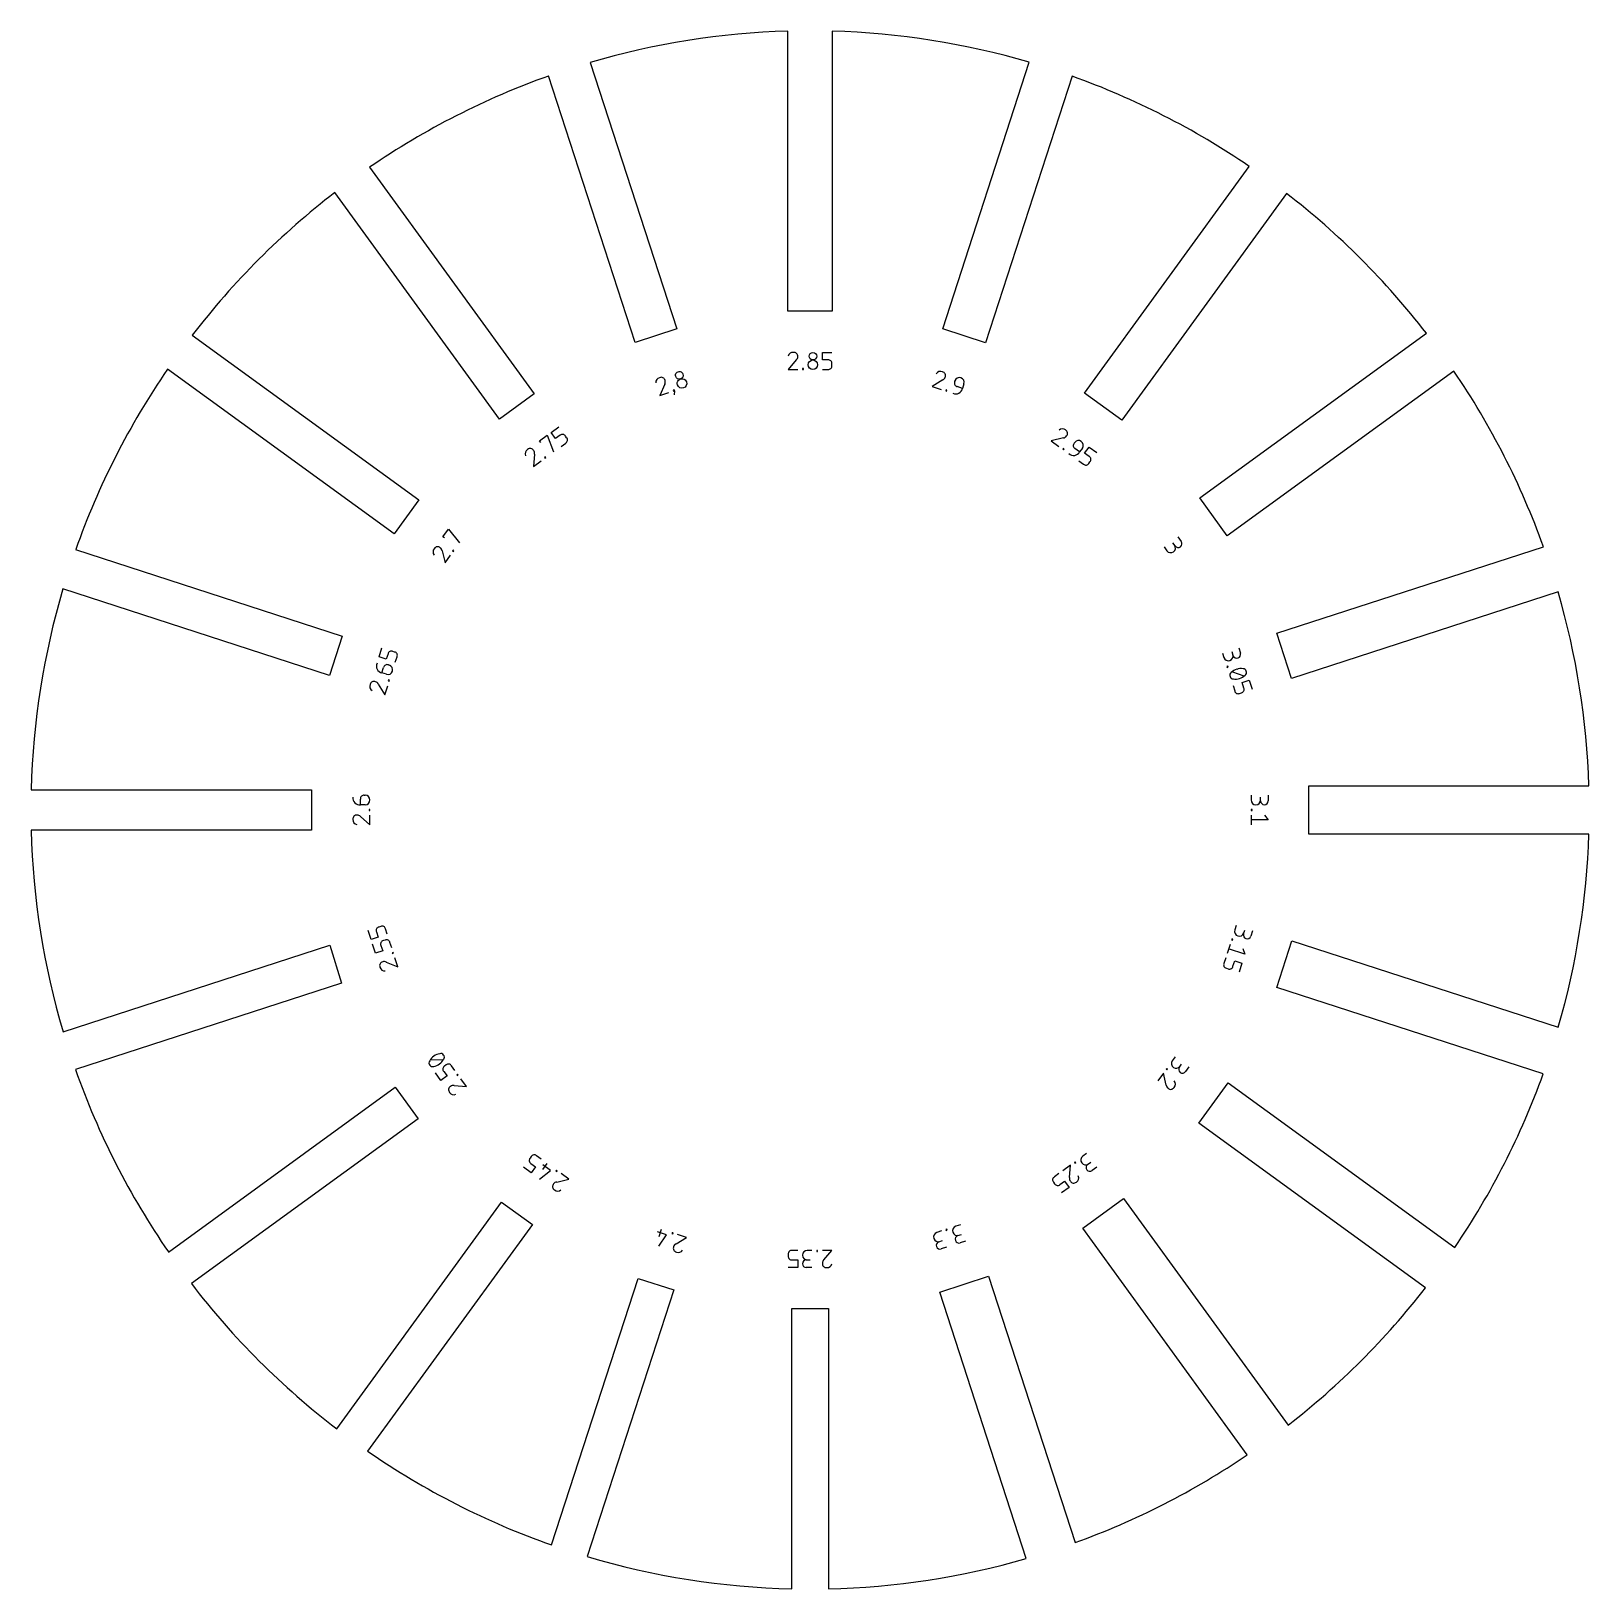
# Model space of a CAD drawing. Header units: millimetres. Extents: x -50 to 50, y -50 to 50.
import ezdxf

# ---------------------------------------------------------------- set-up
doc = ezdxf.new("R2010")
doc.units = ezdxf.units.MM
doc.layers.get('0').update_dxf_attribs({"linetype": 'CONTINUOUS'})

msp = doc.modelspace()

# ---------------------------------------------------------------- linework, layer by layer
for p, q in [((-1.425, 32), (-1.425, 49.98)), ((1.425, 49.98), (1.425, 32)), ((-11.22, 30.001), (-16.776, 47.102)), ((-14.113, 47.967), (-8.557, 30.866)), ((8.51, 30.882), (14.065, 47.981)), ((16.823, 47.085), (11.268, 29.986)), ((-28.266, 41.244), (-17.697, 26.697)), ((17.616, 26.756), (28.183, 41.3)), ((-19.922, 25.08), (-30.491, 39.627)), ((30.57, 39.566), (20.002, 25.022)), ((1.425, 32), (-1.425, 32)), ((-39.643, 30.471), (-25.095, 19.901)), ((-8.557, 30.866), (-11.22, 30.001)), ((11.268, 29.986), (8.51, 30.882)), ((25.007, 20.023), (39.551, 30.59)), ((0.792, 28.877), (0.792, 29.364)), ((0.792, 29.364), (1.402, 29.364)), ((-26.682, 17.717), (-41.23, 28.286)), ((-0.884, 28.877), (-1.402, 28.268)), ((-1.402, 28.268), (-0.792, 28.268)), ((1.158, 28.877), (0.792, 28.877)), ((0.792, 28.268), (1.158, 28.268)), ((1.402, 28.511), (1.402, 28.633)), ((41.314, 28.163), (26.77, 17.596)), ((-9.329, 27.332), (-9.633, 26.592)), ((8.518, 27.595), (7.837, 27.176)), ((7.837, 27.176), (8.416, 26.988)), ((9.28, 27.476), (9.299, 27.534)), ((9.784, 27.056), (9.436, 27.169)), ((9.878, 27.346), (9.784, 27.056)), ((-17.697, 26.697), (-19.922, 25.08)), ((-9.633, 26.592), (-9.054, 26.78)), ((-8.706, 26.893), (-8.718, 26.633)), ((20.002, 25.022), (17.616, 26.756)), ((-17.359, 23.685), (-16.866, 24.043)), ((-16.866, 24.043), (-16.467, 22.976)), ((-16.619, 24.222), (-16.126, 24.58)), ((-16.333, 23.828), (-16.619, 24.222)), ((-16.037, 24.042), (-16.333, 23.828)), ((-17.287, 23.586), (-17.359, 23.685)), ((-15.974, 23.335), (-15.679, 23.549)), ((-15.625, 23.89), (-15.696, 23.989)), ((16.259, 23.881), (15.481, 23.693)), ((15.481, 23.693), (15.974, 23.335)), ((16.946, 23.532), (16.982, 23.581)), ((17.296, 22.977), (17, 23.192)), ((17.475, 23.223), (17.296, 22.977)), ((17.614, 22.896), (17.901, 23.291)), ((17.901, 23.291), (18.394, 22.933)), ((-17.688, 22.843), (-17.749, 22.045)), ((-17.749, 22.045), (-17.256, 22.403)), ((17.256, 22.403), (17.552, 22.188)), ((17.91, 22.681), (17.614, 22.896)), ((17.892, 22.242), (17.964, 22.341)), ((26.77, 17.596), (25.007, 20.023)), ((-25.095, 19.901), (-26.682, 17.717)), ((-23.559, 17.531), (-23.201, 18.024)), ((-23.201, 18.024), (-22.493, 17.133)), ((-23.461, 17.459), (-23.559, 17.531)), ((23.425, 16.944), (23.282, 17.141)), ((23.605, 17.526), (23.82, 17.231)), ((-47.127, 16.706), (-30.024, 11.149)), ((-23.613, 16.628), (-23.424, 15.851)), ((-23.424, 15.851), (-23.066, 16.344)), ((22.717, 16.882), (22.896, 16.635)), ((29.963, 11.339), (47.059, 16.894)), ((-30.843, 8.628), (-47.946, 14.185)), ((48.002, 13.993), (30.905, 8.438)), ((-30.024, 11.149), (-30.843, 8.628)), ((30.905, 8.438), (29.963, 11.339)), ((-27.657, 9.819), (-27.469, 10.399)), ((-27.081, 10.016), (-27.194, 9.669)), ((-26.658, 10.135), (-26.774, 10.173)), ((26.463, 10.072), (26.557, 9.782)), ((27.156, 9.913), (27.081, 10.145)), ((27.507, 10.411), (27.619, 10.063)), ((-27.194, 9.669), (-27.657, 9.819)), ((-27.476, 8.799), (-27.363, 9.147)), ((-27.056, 9.304), (-26.998, 9.285)), ((-26.614, 9.48), (-26.501, 9.828)), ((-27.711, 8.075), (-27.292, 7.394)), ((-27.186, 8.705), (-27.476, 8.799)), ((27.109, 8.872), (27.84, 8.597)), ((27.721, 8.174), (28.184, 8.325)), ((27.834, 7.826), (27.721, 8.174)), ((28.184, 8.325), (28.373, 7.745)), ((-27.292, 7.394), (-27.104, 7.974)), ((27.141, 7.986), (27.254, 7.638)), ((27.561, 7.482), (27.677, 7.519)), ((-49.983, 1.3), (-32, 1.3)), ((-32, 1.3), (-32, -1.3)), ((32, -1.55), (32, 1.55)), ((32, 1.55), (49.976, 1.55)), ((-28.85, 0.335), (-28.85, 0.701)), ((-28.546, 0.335), (-28.85, 0.335)), ((-28.607, 0.945), (-28.546, 0.945)), ((28.302, 0.945), (28.302, 0.64)), ((28.911, 0.579), (28.911, 0.823)), ((29.398, 0.945), (29.398, 0.579)), ((-28.85, -0.427), (-28.241, -0.945)), ((-28.241, -0.945), (-28.241, -0.335)), ((28.302, -0.335), (28.302, -0.945)), ((29.398, -0.64), (28.302, -0.64)), ((29.155, -0.335), (29.398, -0.64)), ((-32, -1.3), (-49.983, -1.3)), ((49.976, -1.55), (32, -1.55)), ((-28.172, -8.321), (-28.36, -7.741)), ((-27.821, -7.822), (-27.708, -8.17)), ((-27.549, -7.478), (-27.665, -7.515)), ((-27.129, -7.982), (-27.242, -7.634)), ((27.349, -7.413), (27.255, -7.702)), ((27.816, -7.949), (27.891, -7.717)), ((28.393, -7.752), (28.28, -8.099)), ((-47.931, -14.233), (-30.814, -8.672)), ((-30.814, -8.672), (-30.066, -11.11)), ((-27.708, -8.17), (-28.172, -8.321)), ((-27.89, -9.19), (-28.078, -8.61)), ((-27.539, -8.692), (-27.426, -9.039)), ((-27.267, -8.347), (-27.382, -8.384)), ((-26.846, -8.851), (-26.959, -8.503)), ((26.954, -8.63), (26.766, -9.209)), ((27.903, -9.258), (26.86, -8.92)), ((27.765, -8.893), (27.903, -9.258)), ((29.947, -11.386), (30.921, -8.391)), ((30.921, -8.391), (48.016, -13.945)), ((-27.426, -9.039), (-27.89, -9.19)), ((-27.191, -9.764), (-26.451, -10.068)), ((-26.451, -10.068), (-26.639, -9.489)), ((26.672, -9.499), (26.559, -9.847)), ((27.138, -10.035), (27.251, -9.687)), ((27.251, -9.687), (27.715, -9.838)), ((27.715, -9.838), (27.526, -10.418)), ((26.715, -10.154), (26.831, -10.192)), ((-30.066, -11.11), (-47.143, -16.658)), ((47.043, -16.941), (29.947, -11.386)), ((23.424, -15.851), (23.245, -16.098)), ((-23.568, -16.068), (-24.347, -16.032)), ((-23.685, -17.359), (-24.043, -16.866)), ((-23.505, -16.776), (-23.29, -17.072)), ((-23.353, -16.364), (-23.451, -16.436)), ((-22.797, -16.714), (-23.012, -16.418)), ((22.672, -16.886), (22.314, -17.379)), ((22.86, -17.664), (22.672, -16.886)), ((23.702, -16.505), (23.845, -16.308)), ((24.312, -16.496), (24.097, -16.792)), ((-41.173, -28.369), (-26.625, -17.799)), ((-26.625, -17.799), (-25.152, -19.819)), ((-23.29, -17.072), (-23.685, -17.359)), ((-22.843, -17.688), (-22.045, -17.749)), ((-22.045, -17.749), (-22.403, -17.256)), ((24.948, -20.104), (26.829, -17.515)), ((26.829, -17.515), (41.371, -28.08)), ((-25.152, -19.819), (-39.703, -30.391)), ((39.49, -30.669), (24.948, -20.104)), ((-17.901, -23.291), (-18.394, -22.933)), ((-17.892, -22.242), (-17.964, -22.341)), ((-17.91, -22.681), (-17.614, -22.896)), ((-17.614, -22.896), (-17.901, -23.291)), ((-17.256, -22.403), (-17.552, -22.188)), ((-16.66, -23.138), (-17.153, -22.78)), ((-17.148, -23.084), (-16.862, -22.69)), ((16.714, -22.797), (16.221, -23.155)), ((16.653, -23.595), (16.714, -22.797)), ((17.749, -22.045), (17.503, -22.224)), ((17.812, -22.753), (18.009, -22.61)), ((18.394, -22.933), (18.098, -23.147)), ((-17.359, -23.685), (-16.66, -23.138)), ((-16.259, -23.881), (-15.481, -23.693)), ((-15.481, -23.693), (-15.974, -23.335)), ((15.625, -23.89), (15.696, -23.989)), ((15.974, -23.335), (15.679, -23.549)), ((16.037, -24.042), (16.333, -23.828)), ((16.333, -23.828), (16.619, -24.222)), ((16.619, -24.222), (16.126, -24.58)), ((17.494, -26.844), (20.124, -24.933)), ((20.124, -24.933), (30.688, -39.474)), ((-30.371, -39.719), (-19.8, -25.169)), ((-19.8, -25.169), (-17.818, -26.609)), ((-17.818, -26.609), (-28.389, -41.159)), ((-9.693, -27.367), (-9.542, -26.903)), ((9.644, -26.625), (9.354, -26.719)), ((28.059, -41.385), (17.494, -26.844)), ((-9.212, -27.267), (-9.791, -27.078)), ((-9.707, -28.003), (-9.212, -27.267)), ((-8.6, -27.85), (-7.92, -27.43)), ((-7.92, -27.43), (-8.499, -27.242)), ((8.427, -27.02), (8.137, -27.114)), ((8.267, -27.712), (8.499, -27.637)), ((9.485, -27.317), (9.716, -27.242)), ((9.983, -27.668), (9.635, -27.781)), ((-1.402, -28.511), (-1.402, -28.633)), ((-0.792, -28.268), (-1.158, -28.268)), ((-1.158, -28.877), (-0.792, -28.877)), ((-0.792, -28.877), (-0.792, -29.364)), ((-0.244, -28.877), (0, -28.877)), ((0.122, -28.268), (-0.183, -28.268)), ((1.402, -28.268), (0.792, -28.268)), ((0.884, -28.877), (1.402, -28.268)), ((8.766, -28.063), (8.418, -28.176)), ((-0.792, -29.364), (-1.402, -29.364)), ((0.122, -29.364), (-0.244, -29.364)), ((8.319, -30.944), (11.458, -29.924)), ((11.458, -29.924), (17.012, -47.017)), ((-16.588, -47.168), (-11.03, -30.063)), ((-8.747, -30.805), (-14.305, -47.91)), ((-11.03, -30.063), (-8.747, -30.805)), ((13.873, -48.037), (8.319, -30.944)), ((-1.175, -49.986), (-1.175, -32)), ((-1.175, -32), (1.175, -32)), ((1.175, -32), (1.175, -49.986))]:
    msp.add_line(p, q)
for points in [[(-0.061, 29.121, -1), (0.427, 29.121, -1)], [(-8.622, 27.818, -1), (-8.158, 27.968, -1)], [(-0.122, 28.572, -1), (0.487, 28.572, -1)], [(-8.511, 27.277, -1), (-7.931, 27.466, -1)]]:
    msp.add_lwpolyline(points, format="xyb", close=True)
for points in [[(-0.487, 28.328), (-0.487, 28.268), (-0.427, 28.268), (-0.427, 28.328)], [(-8.764, 26.875), (-8.706, 26.893), (-8.725, 26.951), (-8.783, 26.933)], [(8.725, 26.951), (8.706, 26.893), (8.764, 26.875), (8.783, 26.933)], [(16.257, 23.205), (16.221, 23.155), (16.27, 23.12), (16.306, 23.169)], [(-17.045, 22.632), (-17.01, 22.582), (-16.96, 22.618), (-16.996, 22.668)], [(-22.936, 16.626), (-22.887, 16.591), (-22.851, 16.64), (-22.9, 16.676)], [(26.804, 9.222), (26.746, 9.203), (26.765, 9.145), (26.823, 9.164)], [(-27.067, 8.282), (-27.01, 8.263), (-26.991, 8.321), (-27.049, 8.34)], [(-28.302, -0.03), (-28.241, -0.03), (-28.241, 0.03), (-28.302, 0.03)], [(28.363, 0.03), (28.302, 0.03), (28.302, -0.03), (28.363, -0.03)], [(27.125, -8.301), (27.067, -8.282), (27.048, -8.34), (27.106, -8.359)], [(-26.791, -9.218), (-26.733, -9.199), (-26.752, -9.141), (-26.81, -9.16)], [(-22.632, -17.045), (-22.582, -17.01), (-22.618, -16.96), (-22.668, -16.996)], [(22.936, -16.626), (22.887, -16.591), (22.851, -16.64), (22.9, -16.676)], [(17.045, -22.632), (17.01, -22.582), (16.96, -22.618), (16.996, -22.668)], [(-16.257, -23.205), (-16.221, -23.155), (-16.27, -23.12), (-16.306, -23.169)], [(8.793, -26.965), (8.775, -26.907), (8.717, -26.926), (8.736, -26.984)], [(-8.808, -27.206), (-8.789, -27.148), (-8.847, -27.129), (-8.866, -27.187)], [(0.487, -28.328), (0.487, -28.268), (0.427, -28.268), (0.427, -28.328)]]:
    msp.add_lwpolyline(points, close=True)
for centre, radius, start, end in [((0, 0), 50, 91.63315, 106.39551), ((0, 0), 50, 73.66181, 88.36685), ((0, 0), 50, 109.60449, 124.42417), ((0, 0), 50, 55.69047, 70.33819), ((0, 0), 50, 127.57583, 142.45283), ((0, 0), 50, 37.71913, 52.30953), ((-1.103, 29.063), 0.304, 83.04818, 169.00657), ((-1.033, 29.123), 0.244, -7.76862, 97.76862), ((-1.036, 29.069), 0.245, -51.48328, 5.0861), ((0, 0), 50, 145.54717, 160.48148), ((1.187, 28.662), 0.216, -7.76861, 97.76857), ((1.187, 28.482), 0.216, -97.76857, 7.76865), ((8.366, 27.84), 0.304, 65.04817, 151.00657), ((8.451, 27.876), 0.244, -25.76862, 79.76862), ((0, 0), 50, 19.74779, 34.28087), ((-9.595, 27.441), 0.304, 101.04817, 187.00657), ((-9.548, 27.52), 0.244, 10.23138, 115.76862), ((-9.533, 27.467), 0.245, -33.48328, 23.0861), ((8.432, 27.825), 0.245, 290.51672, 347.0861), ((9.358, 27.133), 0.433, 244.23137, 349.76861), ((9.475, 27.382), 0.216, 154.23138, 259.76865), ((9.588, 27.44), 0.305, -18, 162), ((-15.887, 23.886), 0.216, 28.23139, 133.76857), ((16.19, 24.161), 0.304, 47.04818, 133.00657), ((16.248, 24.126), 0.245, 272.51672, 329.0861), ((16.282, 24.169), 0.244, -43.76862, 61.76862), ((-17.975, 22.864), 0.304, 119.04818, 205.00657), ((-17.954, 22.954), 0.244, 28.23138, 133.76862), ((-17.924, 22.908), 0.245, -15.48328, 41.0861), ((-15.781, 23.74), 0.216, -61.76857, 43.76865), ((17.103, 23.382), 0.216, 136.23139, 241.76861), ((17.229, 23.402), 0.305, -36, 144), ((16.915, 23.182), 0.433, 226.23137, 331.76861), ((17.702, 22.345), 0.216, 226.23143, 331.76865), ((17.808, 22.491), 0.216, -43.76861, 61.76857), ((23.622, 17.087), 0.244, -144, 36), ((-23.892, 16.56), 0.304, 137.04817, 223.00657), ((-23.9, 16.652), 0.244, 46.23138, 151.76862), ((-23.857, 16.618), 0.245, 2.51672, 59.0861), ((23.143, 16.814), 0.305, -144, 36), ((0, 0), 50, 163.51852, 178.51014), ((0, 0), 50, 1.77645, 16.25221), ((-26.868, 9.978), 0.216, 64.23139, 169.76857), ((-26.696, 9.922), 0.216, -25.76857, 79.76859), ((27.388, 9.988), 0.244, -162, 18), ((-27.399, 9.225), 0.433, 154.23139, 259.76862), ((-27.15, 9.109), 0.216, 64.23139, 169.76865), ((-27.092, 8.995), 0.305, -108, 72), ((26.847, 9.877), 0.305, -162, 18), ((27.568, 8.318), 0.731, 104.86075, 137.12848), ((27.644, 8.342), 0.731, 78.87152, 111.13924), ((27.807, 8.869), 0.192, 10.55848, 96.51686), ((-27.956, 7.924), 0.304, 155.04818, 241.00657), ((-27.992, 8.008), 0.244, 64.23138, 169.76862), ((-27.941, 7.989), 0.245, 20.51672, 77.0861), ((27.127, 8.648), 0.192, 119.48312, 205.44152), ((27.142, 8.601), 0.192, 190.55849, 276.51688), ((27.305, 9.127), 0.731, 258.87152, 291.13923), ((27.381, 9.152), 0.731, 284.86075, 317.12848), ((27.823, 8.822), 0.192, -60.51688, 25.4415), ((27.467, 7.676), 0.216, 190.23143, 295.76857), ((27.639, 7.732), 0.216, -79.76861, 25.76857), ((-28.909, 0.764), 0.433, 172.23139, 277.76862), ((-28.636, 0.73), 0.216, 82.23139, 187.76857), ((-28.546, 0.64), 0.305, -90, 90), ((28.606, 0.64), 0.305, -180, 0), ((29.155, 0.579), 0.244, -180, 0), ((-29.097, -0.576), 0.244, 82.23138, 187.76862), ((-29.036, -0.646), 0.304, 173.04817, 259.00657), ((-29.042, -0.579), 0.245, 38.51672, 95.0861), ((0, 0), 50, 181.48986, 196.539), ((0, 0), 50, 343.80512, 358.22355), ((-27.626, -7.728), 0.216, 100.23139, 205.76857), ((-27.455, -7.672), 0.216, 10.23143, 115.76865), ((27.545, -7.797), 0.305, 162, 342), ((28.048, -8.024), 0.244, 162, 342), ((-27.344, -8.598), 0.216, 100.23139, 205.76865), ((-27.172, -8.542), 0.216, 10.23135, 115.76865), ((-27.378, -9.982), 0.244, 100.23138, 205.76862), ((-27.326, -9.968), 0.245, 56.51672, 113.0861), ((26.754, -9.941), 0.216, 154.23143, 259.76857), ((-27.299, -10.03), 0.304, 191.04818, 277.00657), ((26.925, -9.997), 0.216, 244.23139, 349.76857), ((-23.74, -16.418), 0.731, 122.86075, 155.12848), ((-23.675, -16.371), 0.731, 96.87152, 129.13923), ((-24.175, -15.682), 0.731, 302.86075, 335.12848), ((-23.683, -15.82), 0.192, 28.55845, 114.51688), ((-23.653, -15.86), 0.192, -42.51686, 43.44152), ((0, 0), 50, 199.461, 214.56746), ((-24.261, -16.24), 0.192, 137.48312, 223.44155), ((-24.232, -16.281), 0.192, 208.55848, 294.51685), ((-24.24, -15.729), 0.731, 276.87152, 309.13924), ((-23.349, -16.626), 0.216, 118.23139, 223.76865), ((-23.203, -16.52), 0.216, 28.23135, 133.76865), ((23.492, -16.277), 0.305, 144, 324), ((23.899, -16.648), 0.244, 144, 324), ((0, 0), 50, 325.83378, 340.19488), ((-22.954, -17.954), 0.244, 118.23138, 223.76862), ((-22.908, -17.924), 0.245, 74.51672, 131.0861), ((23.105, -17.653), 0.245, 182.51675, 239.0861), ((23.148, -17.687), 0.244, 226.23138, 331.76862), ((23.14, -17.595), 0.304, -42.95183, 43.00657), ((-22.864, -17.975), 0.304, 209.04818, 295.00657), ((-17.808, -22.491), 0.216, 136.23139, 241.76857), ((-17.702, -22.345), 0.216, 46.23143, 151.76865), ((17.682, -22.471), 0.305, 126, 306), ((17.955, -22.95), 0.244, 126, 306), ((-16.248, -24.126), 0.245, 92.51672, 149.0861), ((15.781, -23.74), 0.216, 118.23143, 223.76865), ((15.887, -23.886), 0.216, 208.23139, 313.76857), ((16.889, -23.66), 0.245, 164.51672, 221.0861), ((16.919, -23.706), 0.244, 208.23138, 313.76862), ((16.94, -23.616), 0.304, -60.95183, 25.00657), ((-16.282, -24.169), 0.244, 136.23138, 241.76862), ((-16.19, -24.161), 0.304, 227.04818, 313.00657), ((9.448, -27.008), 0.305, 108, 288), ((-8.515, -28.079), 0.245, 110.51673, 167.0861), ((8.231, -27.404), 0.305, 108, 288), ((8.343, -27.944), 0.244, 108, 288), ((9.56, -27.549), 0.244, 108, 288), ((-8.534, -28.13), 0.244, 154.23138, 259.76862), ((-8.449, -28.094), 0.304, 245.04817, 331.00657), ((-1.187, -28.482), 0.216, 82.23143, 187.76865), ((-1.187, -28.662), 0.216, 172.23139, 277.76857), ((-0.183, -28.572), 0.305, 90, 270), ((-0.244, -29.121), 0.244, 90, 270), ((1.036, -29.069), 0.245, 128.51672, 185.0861), ((1.033, -29.123), 0.244, 172.23138, 277.76862), ((1.103, -29.063), 0.304, 263.04818, 349.00657), ((0, 0), 50, 217.43254, 232.59611), ((0, 0), 50, 307.86244, 322.16622), ((0, 0), 50, 235.40389, 250.62477), ((0, 0), 50, 289.8911, 304.13756), ((0, 0), 50, 253.37523, 268.65343), ((0, 0), 50, 271.34657, 286.1089)]:
    msp.add_arc(centre, radius, start, end)

doc.saveas('drawing.dxf')
